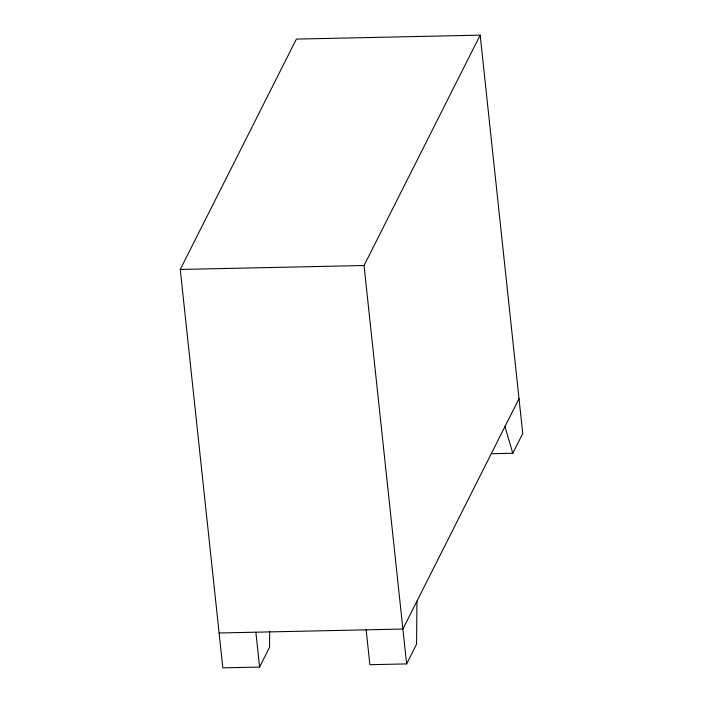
<?xml version="1.0" encoding="UTF-8"?>
<svg xmlns="http://www.w3.org/2000/svg" width="703" height="703" viewBox="0 0 703 703"><rect width="100%" height="100%" fill="white"/><g stroke="black" fill="none" stroke-linecap="round" stroke-linejoin="round"><path stroke-width="1.05" d="M269.68 631.206L269.539 647.331L259.592 667.059L222.833 667.85L180.258 269.46L296.376 39.096L480.167 35.15L522.742 433.54L512.795 453.268L491.177 453.734M416.949 601.17L416.571 644.176L406.624 663.904L369.866 664.695L366.14 629.835M406.624 663.904L364.049 265.514L480.167 35.15M519.016 398.68L402.898 629.044L219.108 632.99M180.258 269.46L364.049 265.514M504.965 426.554L512.795 453.268M255.866 632.199L259.592 667.059"/></g></svg>
